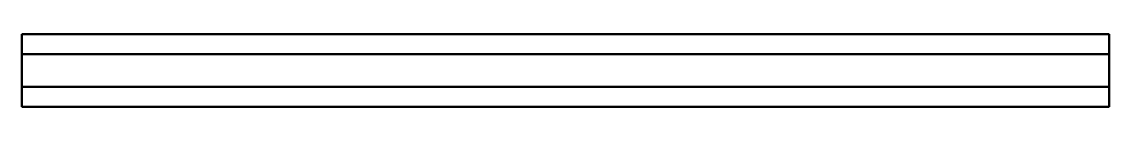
# Model space of a CAD drawing. Header units: millimetres. Extents: x 0 to 1600, y 0 to 107.
import ezdxf

# ---------------------------------------------------------------- set-up
doc = ezdxf.new("R2010")
doc.units = ezdxf.units.MM
doc.layers.add('IV_BEND_DOWN', color=30, linetype='Continuous', lineweight=50)
doc.layers.add('IV_OUTER_PROFILE', color=7, linetype='Continuous', lineweight=50)

msp = doc.modelspace()

# ---------------------------------------------------------------- linework, layer by layer
at = {"layer": 'IV_BEND_DOWN'}
for p, q in [((1600, 77.6), (0, 77.6)), ((0, 29.2), (1600, 29.2))]:
    msp.add_line(p, q, dxfattribs=at)
at = {"layer": 'IV_OUTER_PROFILE'}
for p, q in [((0, 0), (0, 106.8)), ((0, 106.8), (1600, 106.8)), ((1600, 106.8), (1600, 0)), ((1600, 0), (0, 0))]:
    msp.add_line(p, q, dxfattribs=at)

doc.saveas('drawing.dxf')
